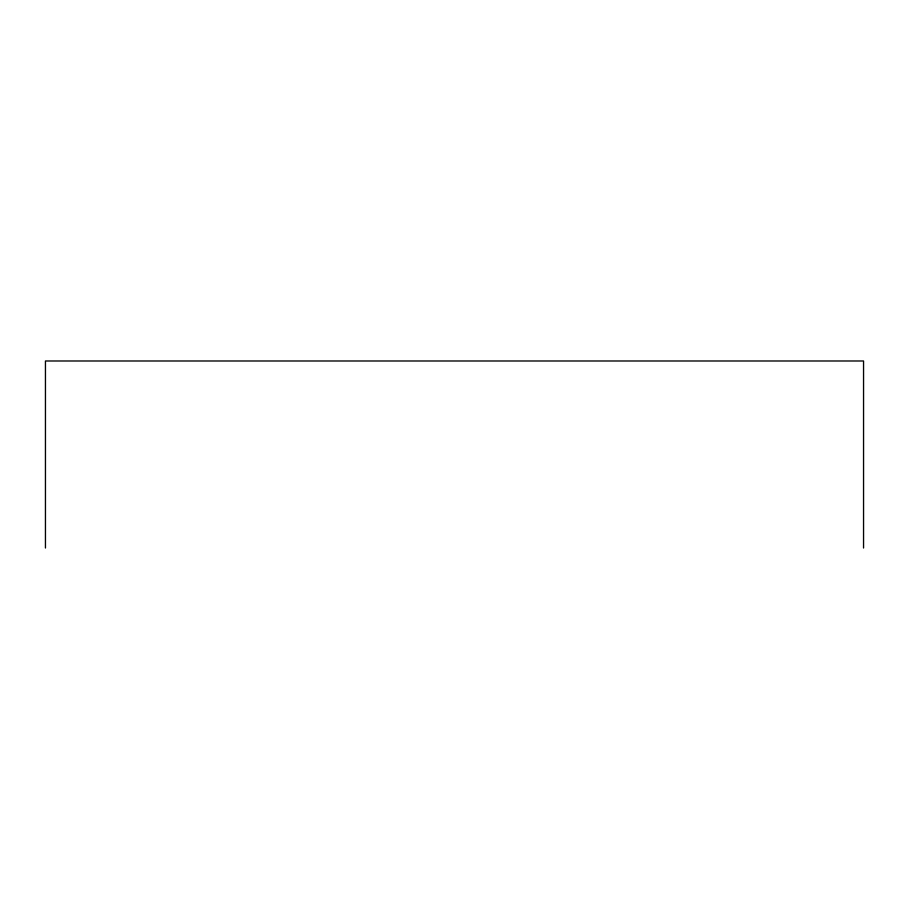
<?xml version="1.0" encoding="UTF-8"?>
<svg xmlns="http://www.w3.org/2000/svg" width="909" height="909" viewBox="0 0 909 909"><rect width="100%" height="100%" fill="white"/><g stroke="black" fill="none" stroke-linecap="round" stroke-linejoin="round"><path stroke-width="1.36" d="M863.55 548.013L863.55 360.987L45.45 360.987L45.45 548.013"/></g></svg>
